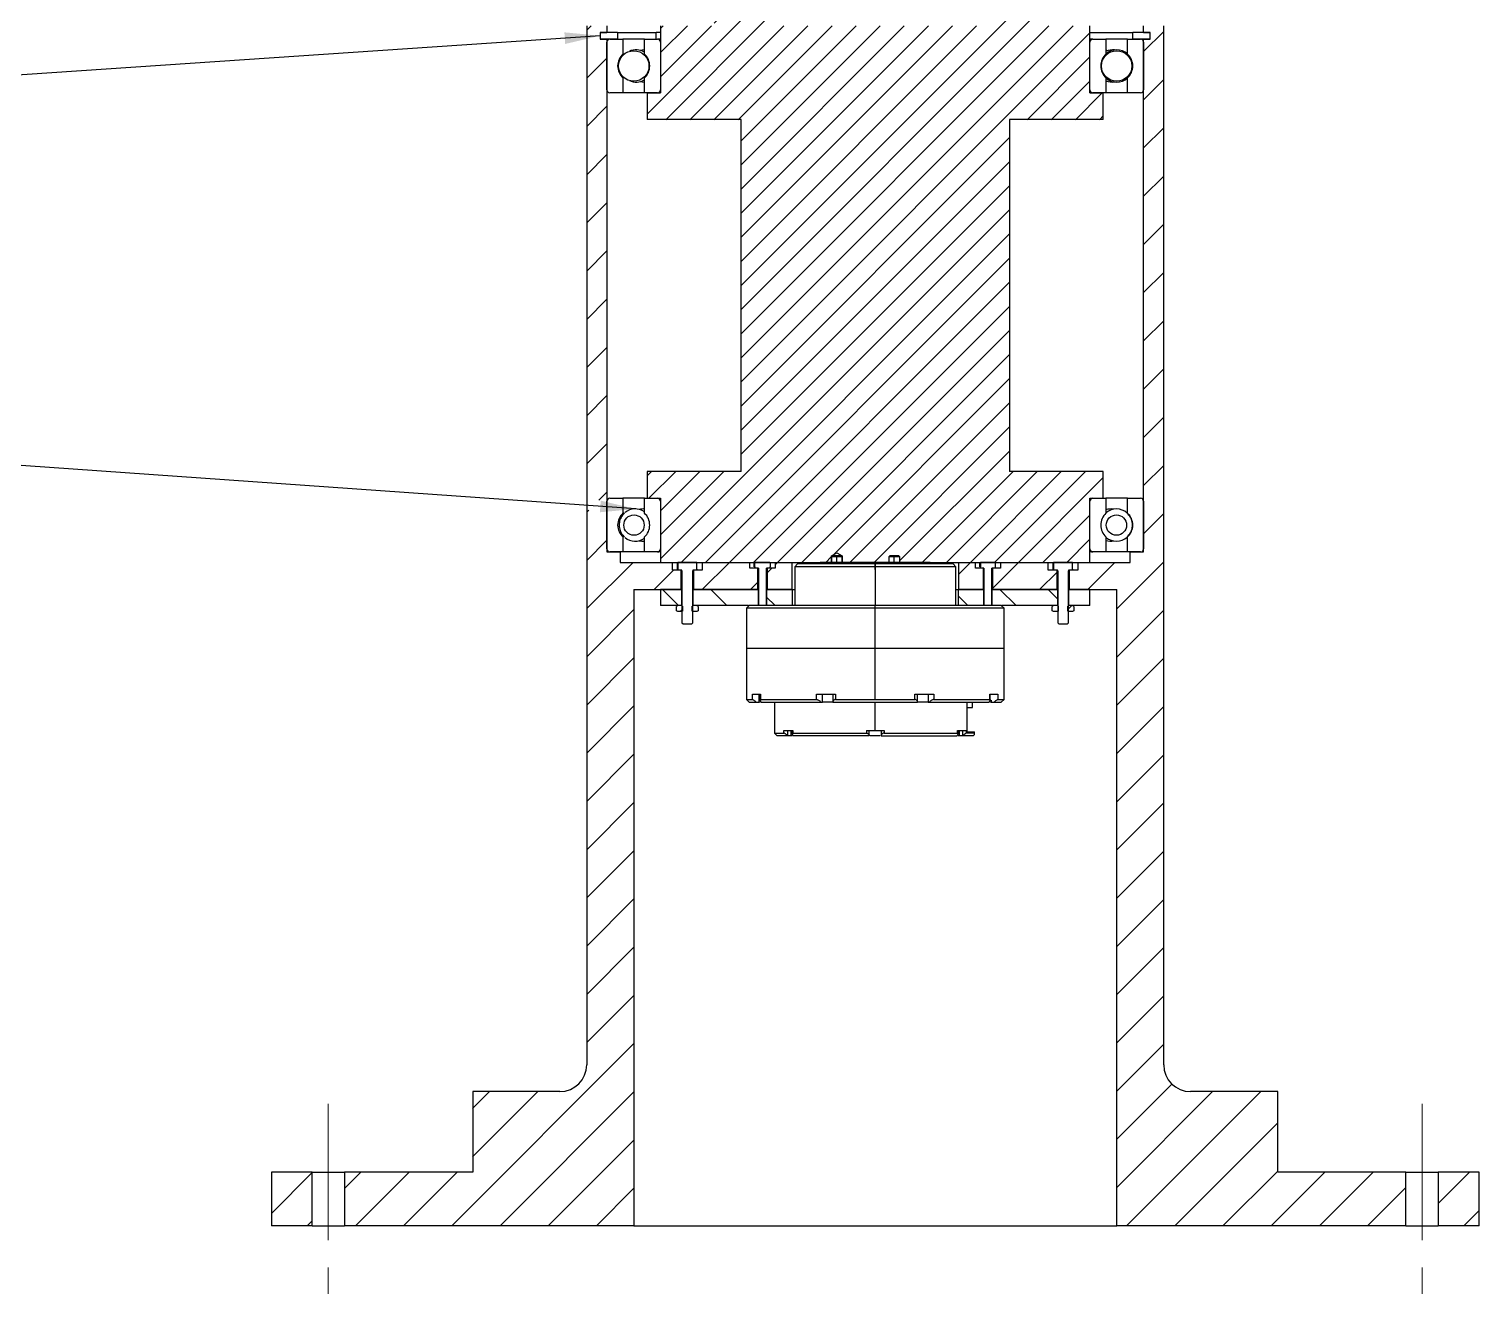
# Model space of a CAD drawing. Header units: millimetres. Extents: x 2 to 1187, y 2 to 839.
# Drawn here: x 545.1 to 680.1, y 607.8 to 725.6 of the extents above; entities that cross this region are included whole.
import ezdxf

# ---------------------------------------------------------------- set-up
doc = ezdxf.new("R2010")
doc.units = ezdxf.units.MM
doc.linetypes.add('CENTERX2', pattern=[20.32, 12.7, -2.54, 2.54, -2.54])
doc.dimstyles.new('SLDDIMSTYLE0', dxfattribs={"dimtxt": 0.18, "dimasz": 3.302, "dimexe": 0, "dimexo": 0.0625, "dimgap": 0, "dimtad": 0, "dimtih": 1, "dimtoh": 1, "dimdec": 0, "dimrnd": 1e-09, "dimzin": 0, "dimdsep": 46, "dimtxsty": 'Standard', "dimsah": 1, "dimcen": 0.09, "dimadec": 0, "dimazin": 0, "dimtfac": 3.302, "dimtdec": 0, "dimtofl": 0, "dimtmove": 0, "dimatfit": 3, "dimfxl": 1, "dimfrac": 2, "dimtolj": 1, "dimtzin": 0, "dimarcsym": 0})

# ---------------------------------------------------------------- blocks, each defined once
blk = doc.blocks.new('SW_HATCH_0')
at = {"color": 0, "linetype": 'Continuous', "lineweight": 18}
for p, q in [((-72.92, 158.12), (-72.85, 158.05)), ((-68.43, 158.12), (-68.36, 158.05)), ((-37, 158.12), (-36.93, 158.05)), ((-32.51, 158.12), (-32.44, 158.05)), ((-28.02, 158.12), (-27.95, 158.05)), ((-23.53, 158.12), (-23.46, 158.05)), ((-76.32, 157.03), (-76.25, 156.96)), ((-22.65, 157.24), (-22.57, 157.16)), ((-39.45, 156.08), (-39.37, 156)), ((-67.84, 154.42), (-68.6, 153.66)), ((-65.59, 154.42), (-67.34, 152.67)), ((-61.1, 154.42), (-63.83, 151.7)), ((-63.35, 154.42), (-63.67, 154.1)), ((-56.49, 154.55), (-56.56, 154.47)), ((-54.24, 154.55), (-54.32, 154.47)), ((-52, 154.55), (-52.07, 154.47)), ((-49.75, 154.55), (-49.83, 154.47)), ((-49.14, 154.55), (-49.07, 154.47)), ((-46.9, 154.55), (-46.82, 154.47)), ((-44.65, 154.55), (-44.58, 154.47)), ((-42.41, 154.55), (-42.33, 154.47)), ((-42.16, 154.3), (-40.79, 152.93)), ((-38.65, 154.42), (-39.45, 153.63)), ((-36.41, 154.42), (-39.45, 151.38)), ((-34.16, 154.42), (-39.45, 149.14)), ((-31.92, 154.42), (-33.67, 152.67)), ((-29.67, 154.42), (-31.42, 152.67)), ((-76.61, 152.83), (-76.38, 152.6)), ((-69.37, 152.89), (-69.45, 152.81)), ((-64.74, 153.03), (-65.1, 152.67)), ((-59.45, 153.83), (-63.43, 149.85)), ((-22.65, 152.75), (-22.57, 152.67)), ((-59.45, 151.59), (-61.19, 149.85)), ((-57.8, 151.98), (-56.31, 150.49)), ((-34.45, 151.89), (-39.45, 146.89)), ((-65.35, 150.17), (-65.6, 149.92)), ((-56.2, 150.35), (-56.75, 149.8)), ((-56, 150.18), (-55.7, 149.88)), ((-43.2, 150.85), (-42.76, 150.41)), ((-42.53, 150.55), (-42.7, 150.38)), ((-82.06, 149.3), (-81.87, 149.11)), ((-66.6, 148.92), (-66.62, 148.91)), ((-65.78, 149.75), (-66.41, 149.11)), ((-62.04, 149), (-64.45, 146.59)), ((-64.28, 149), (-64.45, 148.83)), ((-59.95, 148.84), (-64.24, 144.55)), ((-61.28, 149.75), (-61.92, 149.12)), ((-42.21, 149.86), (-40.77, 148.42)), ((-34.45, 149.65), (-39.3, 144.8)), ((-58.02, 147.7), (-55.7, 145.39)), ((-40.77, 148.42), (-40.7, 148.35)), ((-22.65, 148.26), (-22.57, 148.18)), ((-84.45, 147.2), (-84.37, 147.12)), ((-59.45, 147.1), (-61.75, 144.8)), ((-43.2, 146.36), (-40.77, 143.93)), ((-40.77, 146.18), (-40.7, 146.1)), ((-34.86, 146.99), (-37.05, 144.8)), ((-59.45, 144.85), (-59.5, 144.8)), ((-55.48, 145.17), (-52.98, 142.67)), ((-50.99, 145.17), (-49.83, 144.01)), ((-46.5, 145.17), (-44, 142.67)), ((-58.12, 143.93), (-58.2, 143.86)), ((-58.12, 143.32), (-57.47, 142.67)), ((-49.07, 143.25), (-48.49, 142.67)), ((-40.77, 143.93), (-40.7, 143.86)), ((-22.65, 143.77), (-22.57, 143.69)), ((-84.45, 142.71), (-84.37, 142.63)), ((-63.87, 142.67), (-65.12, 141.42)), ((-59.38, 142.67), (-60.63, 141.42)), ((-54.89, 142.67), (-56.14, 141.42)), ((-50.4, 142.67), (-51.65, 141.42)), ((-45.91, 142.67), (-47.16, 141.42)), ((-41.42, 142.67), (-42.67, 141.42)), ((-36.93, 142.67), (-38.18, 141.42)), ((-58.12, 141.69), (-58.2, 141.61)), ((-40.77, 141.69), (-40.7, 141.61)), ((-58.12, 139.44), (-58.2, 139.37)), ((-40.77, 139.44), (-40.7, 139.37)), ((-22.65, 139.28), (-22.57, 139.2)), ((-84.45, 138.22), (-84.37, 138.14)), ((-58.12, 137.2), (-58.2, 137.12)), ((-40.77, 137.2), (-40.7, 137.12)), ((-65.63, 136.42), (-65.7, 136.36)), ((-61.14, 136.42), (-62.39, 135.17)), ((-56.65, 136.42), (-57.9, 135.17)), ((-54.46, 135.17), (-48.21, 128.92)), ((-52.16, 136.42), (-53.41, 135.17)), ((-49.97, 135.17), (-43.72, 128.92)), ((-47.67, 136.42), (-48.92, 135.17)), ((-45.48, 135.17), (-40.77, 130.46)), ((-43.18, 136.42), (-44.43, 135.17)), ((-40.99, 135.17), (-40.77, 134.95)), ((-38.69, 136.42), (-39.94, 135.17)), ((-34.45, 136.18), (-35.45, 135.17)), ((-58.12, 134.95), (-58.2, 134.88)), ((-58.12, 134.34), (-52.7, 128.92)), ((-40.77, 134.95), (-40.7, 134.88)), ((-22.65, 134.79), (-22.57, 134.71)), ((-84.45, 133.73), (-84.37, 133.65)), ((-64.27, 133.3), (-64.45, 133.12)), ((-62.27, 133.05), (-64.45, 130.87)), ((-60.03, 133.05), (-64.23, 128.85)), ((-58.12, 132.71), (-58.2, 132.63)), ((-40.77, 132.71), (-40.7, 132.63)), ((-35.33, 133.05), (-39.45, 128.93)), ((-37.58, 133.05), (-39.45, 131.18)), ((-34.45, 131.69), (-39.45, 126.69)), ((-59.87, 130.96), (-61.98, 128.85)), ((-58.12, 130.46), (-58.2, 130.39)), ((-58.12, 129.85), (-56.26, 127.99)), ((-40.77, 130.46), (-40.7, 130.39)), ((-22.65, 130.3), (-22.57, 130.22)), ((-84.49, 129.28), (-84.37, 129.16)), ((-68.79, 128.78), (-69.44, 128.13)), ((-68.02, 129.55), (-68.64, 128.92)), ((-64.36, 128.72), (-65, 128.07)), ((-64.29, 128.78), (-64.34, 128.73)), ((-59.47, 129.11), (-60.51, 128.08)), ((-43.2, 128.4), (-42.74, 127.94)), ((-34.45, 129.44), (-39.45, 124.44)), ((-69.64, 127.92), (-69.7, 127.87)), ((-69.45, 128.12), (-69.5, 128.06)), ((-65.15, 127.92), (-65.4, 127.67)), ((-60.59, 128), (-64.45, 124.14)), ((-62.83, 128), (-64.45, 126.38)), ((-58.12, 128.22), (-58.17, 128.17)), ((-54.68, 127.17), (-57.99, 123.86)), ((-56.2, 127.9), (-56.8, 127.3)), ((-56.08, 127.81), (-55.7, 127.43)), ((-44.22, 127.17), (-40.92, 123.87)), ((-42.58, 128.05), (-42.7, 127.93)), ((-42.16, 127.36), (-40.77, 125.97)), ((-40.77, 128.22), (-40.73, 128.17)), ((-34.45, 127.2), (-39.45, 122.2)), ((-81.95, 126.74), (-81.87, 126.66)), ((-59.45, 126.89), (-64.45, 121.89)), ((-58.12, 125.97), (-58.2, 125.9)), ((-40.77, 125.97), (-40.7, 125.9)), ((-22.65, 125.81), (-22.57, 125.73)), ((-80.46, 125.25), (-80.39, 125.17)), ((-59.45, 124.65), (-64.45, 119.65)), ((-58.12, 125.36), (-56.33, 123.56)), ((-34.45, 124.95), (-39.45, 119.95)), ((-58.12, 123.73), (-58.28, 123.57)), ((-56.23, 123.37), (-56.31, 123.3)), ((-53.99, 123.37), (-54.06, 123.3)), ((-51.74, 123.37), (-51.82, 123.3)), ((-49.5, 123.37), (-49.57, 123.3)), ((-49.4, 123.37), (-49.32, 123.3)), ((-47.15, 123.37), (-47.08, 123.3)), ((-44.91, 123.37), (-44.83, 123.3)), ((-42.66, 123.37), (-42.59, 123.3)), ((-40.77, 123.73), (-40.62, 123.57)), ((-59.45, 122.4), (-64.45, 117.4)), ((-34.45, 122.71), (-39.45, 117.71)), ((-76.32, 121.11), (-76.25, 121.04)), ((-34.45, 120.46), (-39.45, 115.46)), ((-22.65, 121.32), (-22.57, 121.24)), ((-59.45, 120.16), (-64.45, 115.16)), ((-59.45, 117.91), (-64.45, 112.91)), ((-34.45, 118.22), (-39.45, 113.22)), ((-76.32, 116.62), (-76.25, 116.55)), ((-22.65, 116.83), (-22.57, 116.75)), ((-59.45, 115.67), (-64.45, 110.67)), ((-34.45, 115.97), (-39.45, 110.97)), ((-34.45, 113.73), (-39.45, 108.73)), ((-76.32, 112.13), (-76.25, 112.06)), ((-59.45, 113.42), (-64.45, 108.42)), ((-22.65, 112.34), (-22.57, 112.26)), ((-59.45, 111.18), (-70.7, 99.93)), ((-34.45, 111.48), (-61.95, 83.98)), ((-75.92, 108.17), (-76.32, 107.77)), ((-64.7, 108.17), (-69.45, 103.42)), ((-66.94, 108.17), (-69.45, 105.67)), ((-69.19, 108.17), (-69.45, 107.91)), ((-59.45, 108.93), (-68.96, 99.42)), ((-57.96, 108.17), (-66.71, 99.42)), ((-55.72, 108.17), (-64.47, 99.42)), ((-53.47, 108.17), (-62.22, 99.42)), ((-34.45, 109.24), (-61.95, 81.74)), ((-31.02, 108.17), (-61.95, 77.25)), ((-33.27, 108.17), (-61.95, 79.49)), ((-40, 108.17), (-61.95, 86.23)), ((-42.25, 108.17), (-61.95, 88.47)), ((-44.49, 108.17), (-61.95, 90.72)), ((-46.74, 108.17), (-61.95, 92.96)), ((-48.98, 108.17), (-61.95, 95.21)), ((-51.23, 108.17), (-61.95, 97.45)), ((-29.45, 107.5), (-61.95, 75)), ((-22.57, 107.64), (-24.45, 105.77)), ((-74.45, 105.16), (-76.32, 103.28)), ((-29.45, 105.26), (-35.28, 99.42)), ((-29.45, 103.01), (-33.04, 99.42)), ((-22.57, 103.15), (-24.45, 101.28)), ((-28.29, 101.92), (-30.79, 99.42)), ((-74.45, 100.67), (-76.32, 98.79)), ((-28.2, 99.77), (-28.55, 99.42)), ((-22.57, 98.66), (-24.45, 96.79)), ((-36.95, 97.76), (-61.95, 72.76)), ((-74.45, 96.18), (-76.32, 94.3)), ((-36.95, 95.51), (-61.95, 70.51)), ((-36.95, 93.27), (-61.95, 68.27)), ((-22.57, 94.17), (-24.45, 92.3)), ((-74.45, 91.69), (-76.32, 89.81)), ((-36.95, 91.02), (-69.45, 58.52)), ((-22.57, 89.68), (-24.45, 87.81)), ((-36.95, 88.78), (-67.55, 58.17)), ((-74.45, 87.2), (-76.32, 85.32)), ((-36.95, 86.53), (-65.3, 58.17)), ((-22.57, 85.19), (-24.45, 83.32)), ((-36.95, 84.29), (-63.06, 58.17)), ((-74.45, 82.71), (-76.32, 80.83)), ((-36.95, 82.04), (-60.81, 58.17)), ((-36.95, 79.8), (-58.57, 58.17)), ((-22.57, 80.7), (-24.45, 78.82)), ((-74.45, 78.22), (-76.32, 76.34)), ((-36.95, 77.55), (-56.32, 58.17)), ((-22.57, 76.21), (-24.45, 74.33)), ((-36.95, 75.31), (-53.37, 58.88)), ((-74.45, 73.73), (-76.32, 71.85)), ((-36.95, 73.06), (-51.83, 58.17)), ((-22.57, 71.72), (-24.45, 69.84)), ((-36.95, 70.82), (-49.59, 58.17)), ((-74.45, 69.24), (-76.32, 67.36)), ((-36.95, 68.57), (-47.17, 58.35)), ((-70.28, 66.67), (-70.7, 66.25)), ((-68.03, 66.67), (-70.53, 64.17)), ((-63.54, 66.67), (-69.45, 60.77)), ((-65.79, 66.67), (-69.45, 63.01)), ((-36.6, 66.67), (-45.1, 58.17)), ((-34.35, 66.67), (-42.85, 58.17)), ((-32.11, 66.67), (-40.61, 58.17)), ((-29.86, 66.67), (-38.36, 58.17)), ((-22.57, 67.23), (-24.45, 65.35)), ((-28.2, 66.09), (-36.12, 58.17)), ((-74.45, 64.75), (-75.2, 63.99)), ((-76.12, 63.07), (-76.32, 62.87)), ((-29.45, 62.6), (-33.87, 58.17)), ((-22.57, 62.74), (-24.45, 60.86)), ((-74.45, 60.26), (-76.32, 58.38)), ((-29.45, 60.35), (-31.63, 58.17)), ((-72.04, 58.17), (-76.32, 53.89)), ((-63.06, 58.17), (-65.56, 55.67)), ((-58.57, 58.17), (-58.78, 57.96)), ((-53.51, 58.74), (-54.08, 58.17)), ((-40.61, 58.17), (-41.7, 57.08)), ((-36.12, 58.17), (-38.52, 55.77)), ((-27.14, 58.17), (-29.64, 55.67)), ((-22.57, 58.25), (-26.95, 53.87)), ((-68.25, 57.47), (-70.05, 55.67)), ((-59.07, 57.67), (-59.52, 57.22)), ((-32.51, 57.29), (-34.13, 55.67)), ((-69.26, 55.67), (-67.76, 54.17)), ((-64.77, 55.67), (-63.27, 54.17)), ((-60.37, 56.37), (-61.07, 55.67)), ((-37.83, 55.67), (-36.33, 54.17)), ((-33.34, 55.67), (-32.45, 54.79)), ((-59.57, 54.97), (-58.78, 54.17)), ((-41.7, 55.06), (-40.82, 54.17)), ((-31.14, 54.17), (-31.54, 53.78)), ((-71.95, 53.78), (-76.32, 49.4)), ((-67.36, 53.87), (-67.61, 53.62)), ((-22.57, 53.76), (-26.95, 49.38)), ((-71.95, 49.29), (-76.32, 44.91)), ((-22.57, 49.27), (-26.95, 44.89)), ((-71.95, 44.8), (-76.32, 40.42)), ((-22.57, 44.78), (-26.95, 40.4)), ((-71.95, 40.31), (-76.32, 35.93)), ((-22.57, 40.29), (-26.95, 35.91)), ((-71.95, 35.82), (-76.32, 31.44)), ((-22.57, 35.8), (-26.95, 31.42)), ((-71.95, 31.32), (-76.32, 26.95)), ((-22.57, 31.31), (-26.95, 26.93)), ((-71.95, 26.83), (-76.32, 22.46)), ((-22.57, 26.82), (-26.95, 22.44)), ((-71.95, 22.34), (-76.32, 17.97)), ((-22.57, 22.33), (-26.95, 17.95)), ((-71.95, 17.85), (-76.32, 13.48)), ((-22.57, 17.84), (-26.95, 13.46)), ((-71.95, 13.36), (-88.89, -3.58)), ((-22.57, 13.35), (-26.95, 8.97)), ((-21.81, 9.62), (-26.95, 4.48)), ((-80.88, 8.92), (-86.95, 2.85)), ((-85.37, 8.92), (-86.95, 7.34)), ((-71.95, 8.87), (-84.4, -3.58)), ((-18.02, 8.92), (-26.95, -0.01)), ((-13.53, 8.92), (-26.03, -3.58)), ((-11.95, 6.01), (-21.54, -3.58)), ((-71.95, 4.38), (-79.91, -3.58)), ((-101.9, 1.38), (-105.7, -2.43)), ((-97.36, 1.42), (-98.9, -0.11)), ((-92.87, 1.42), (-97.87, -3.58)), ((-88.38, 1.42), (-93.38, -3.58)), ((-11.95, 1.52), (-17.05, -3.58)), ((-7.56, 1.42), (-12.56, -3.58)), ((-3.07, 1.42), (-8.07, -3.58)), ((5.91, 1.42), (3, -1.49)), ((0, 0), (-3.58, -3.58)), ((-71.95, -0.11), (-75.42, -3.58)), ((6.8, -2.18), (5.4, -3.58)), ((-101.9, -3.11), (-102.36, -3.58))]:
    blk.add_line(p, q, dxfattribs=at)

msp = doc.modelspace()

# ---------------------------------------------------------------- linework, layer by layer
at = {"color": 7, "linetype": 'Continuous', "lineweight": 25}
for p, q in [((597.0108, 725.8649), (597.0108, 629.1149)), ((598.8858, 725.8649), (598.8858, 725.2399)), ((603.8858, 725.8649), (603.8858, 719.6149)), ((643.8858, 719.6149), (643.8858, 725.8649)), ((648.8858, 725.2399), (648.8858, 725.8649)), ((650.7608, 629.1149), (650.7608, 725.8649)), ((598.2608, 725.2399), (598.2608, 724.6149)), ((599.8858, 725.2399), (598.2608, 725.2399)), ((598.2608, 725.2399), (598.8858, 725.2399)), ((599.8858, 724.6149), (598.2608, 724.6149)), ((598.2608, 724.6149), (598.8858, 724.6149)), ((598.8858, 724.6149), (598.8858, 676.8649)), ((598.8858, 719.8899), (598.8858, 724.3399)), ((599.1608, 724.6149), (600.3858, 724.6149)), ((599.8858, 725.2399), (599.8858, 724.6149)), ((599.8858, 725.2399), (603.4876, 725.2399)), ((600.3858, 724.6149), (600.3858, 723.2245)), ((602.3858, 724.6149), (600.3858, 724.6149)), ((602.3858, 723.2245), (602.3858, 724.6149)), ((602.3858, 724.6149), (603.6108, 724.6149)), ((603.4876, 724.6149), (603.4876, 725.2399)), ((603.8858, 725.2399), (603.4876, 725.2399)), ((603.8858, 724.6149), (603.6108, 724.6149)), ((603.8858, 724.3399), (603.8858, 719.8899)), ((643.8858, 725.2399), (647.8858, 725.2399)), ((644.1608, 724.6149), (643.8858, 724.6149)), ((643.8858, 719.8899), (643.8858, 724.3399)), ((644.1608, 724.6149), (645.3858, 724.6149)), ((647.3858, 724.6149), (645.3858, 724.6149)), ((645.3858, 724.6149), (645.3858, 723.2245)), ((647.3858, 723.2245), (647.3858, 724.6149)), ((647.3858, 724.6149), (648.6108, 724.6149)), ((647.8858, 724.6149), (647.8858, 725.2399)), ((649.5108, 725.2399), (647.8858, 725.2399)), ((649.5108, 724.6149), (647.8858, 724.6149)), ((648.8858, 725.2399), (649.5108, 725.2399)), ((648.8858, 676.8649), (648.8858, 724.6149)), ((648.8858, 724.6149), (649.5108, 724.6149)), ((648.8858, 724.3399), (648.8858, 719.8899)), ((649.5108, 724.6149), (649.5108, 725.2399)), ((600.5048, 723.2245), (600.3858, 723.2245)), ((647.3829, 723.2245), (647.3804, 723.2245)), ((647.3858, 723.2245), (647.3829, 723.2245)), ((600.3858, 721.0053), (600.3858, 719.6149)), ((600.5048, 721.0053), (600.3858, 721.0053)), ((602.3858, 719.6149), (602.3858, 721.0053)), ((645.3858, 721.0053), (645.3858, 719.6149)), ((647.3804, 721.0053), (647.3829, 721.0053)), ((647.3858, 721.0053), (647.3829, 721.0053)), ((647.3858, 719.6149), (647.3858, 721.0053)), ((600.3858, 719.6149), (599.1608, 719.6149)), ((602.3858, 719.6149), (600.3858, 719.6149)), ((603.6108, 719.6149), (602.3858, 719.6149)), ((602.6358, 719.6149), (602.6358, 717.1149)), ((602.6358, 719.6149), (603.8858, 719.6149)), ((643.8858, 719.6149), (645.1358, 719.6149)), ((645.3858, 719.6149), (644.1608, 719.6149)), ((645.1358, 717.1149), (645.1358, 719.6149)), ((647.3858, 719.6149), (645.3858, 719.6149)), ((648.6108, 719.6149), (647.3858, 719.6149)), ((611.3858, 717.1149), (602.6358, 717.1149)), ((611.3858, 684.3649), (611.3858, 717.1149)), ((645.1358, 717.1149), (636.3858, 717.1149)), ((636.3858, 717.1149), (636.3858, 684.3649)), ((602.6358, 684.3649), (602.6358, 681.8649)), ((611.3858, 684.3649), (602.6358, 684.3649)), ((645.1358, 684.3649), (636.3858, 684.3649)), ((645.1358, 681.8649), (645.1358, 684.3649)), ((598.8858, 677.1399), (598.8858, 681.5899)), ((599.1608, 681.8649), (600.3858, 681.8649)), ((600.3858, 681.8649), (600.3858, 680.4745)), ((602.3858, 681.8649), (600.3858, 681.8649)), ((602.3858, 680.4745), (602.3858, 681.8649)), ((602.3858, 681.8649), (603.6108, 681.8649)), ((602.6358, 681.8649), (603.8858, 681.8649)), ((603.8858, 681.8649), (603.8858, 675.8649)), ((603.8858, 681.5899), (603.8858, 677.1399)), ((643.8858, 681.8649), (645.1358, 681.8649)), ((643.8858, 675.8649), (643.8858, 681.8649)), ((643.8858, 677.1399), (643.8858, 681.5899)), ((644.1608, 681.8649), (645.3858, 681.8649)), ((647.3858, 681.8649), (645.3858, 681.8649)), ((645.3858, 681.8649), (645.3858, 680.4745)), ((647.3858, 680.4745), (647.3858, 681.8649)), ((647.3858, 681.8649), (648.6108, 681.8649)), ((648.8858, 681.5899), (648.8858, 677.1399)), ((600.5217, 680.4745), (600.3858, 680.4745)), ((647.3611, 680.4745), (647.3565, 680.4745)), ((647.3858, 680.4745), (647.3611, 680.4745)), ((600.3858, 678.2553), (600.3858, 676.8649)), ((600.5217, 678.2553), (600.3858, 678.2553)), ((602.3858, 676.8649), (602.3858, 678.2553)), ((645.3858, 678.2553), (645.3858, 676.8649)), ((647.3565, 678.2553), (647.3611, 678.2553)), ((647.3858, 678.2553), (647.3611, 678.2553)), ((647.3858, 676.8649), (647.3858, 678.2553)), ((598.8858, 676.8649), (600.1358, 676.8649)), ((600.3858, 676.8649), (599.1608, 676.8649)), ((600.1358, 676.8649), (600.1358, 675.8649)), ((602.3858, 676.8649), (600.3858, 676.8649)), ((603.6108, 676.8649), (602.3858, 676.8649)), ((603.8858, 676.8649), (603.6108, 676.8649)), ((619.8233, 676.4899), (620.3233, 676.7903)), ((620.3233, 676.7903), (620.8233, 676.4899)), ((644.1608, 676.8649), (643.8858, 676.8649)), ((645.3858, 676.8649), (644.1608, 676.8649)), ((647.3858, 676.8649), (645.3858, 676.8649)), ((648.6108, 676.8649), (647.3858, 676.8649)), ((647.6358, 675.8649), (647.6358, 676.8649)), ((647.6358, 676.8649), (648.8858, 676.8649)), ((600.1358, 675.8649), (604.9941, 675.8649)), ((603.8858, 675.8649), (618.717, 675.8649)), ((605.0004, 675.8587), (604.9941, 675.8649)), ((605.0004, 675.1649), (605.0004, 675.8587)), ((605.4878, 675.8587), (605.0004, 675.8587)), ((605.4565, 675.2649), (605.4565, 675.7868)), ((605.5044, 675.8612), (605.5108, 675.8649)), ((605.5044, 675.8612), (605.5044, 675.2649)), ((607.2608, 675.8649), (605.5108, 675.8649)), ((607.2608, 675.8649), (607.2671, 675.8612)), ((607.2671, 675.2649), (607.2671, 675.8612)), ((607.7711, 675.8587), (607.2671, 675.8587)), ((607.7774, 675.8649), (607.7711, 675.8587)), ((607.7711, 675.8587), (607.7711, 675.1649)), ((607.7774, 675.8649), (612.2106, 675.8649)), ((612.2169, 675.8587), (612.2106, 675.8649)), ((612.2169, 675.3649), (612.2169, 675.8587)), ((612.6874, 675.8587), (612.2169, 675.8587)), ((612.5949, 675.8035), (612.6273, 675.8239)), ((612.5949, 675.4649), (612.5949, 675.8035)), ((612.6273, 675.4649), (612.5949, 675.4649)), ((612.6273, 675.8239), (612.6983, 675.8649)), ((612.6273, 675.8239), (612.6273, 675.4649)), ((612.6983, 675.4649), (612.6273, 675.4649)), ((614.0733, 675.8649), (612.6983, 675.8649)), ((612.6983, 675.3649), (612.6983, 675.4649)), ((614.0733, 675.8649), (614.1443, 675.8239)), ((614.1443, 675.4649), (614.0733, 675.4649)), ((614.0733, 675.4649), (614.0733, 675.3649)), ((614.5546, 675.8587), (614.0841, 675.8587)), ((614.1443, 675.4649), (614.1443, 675.8239)), ((614.5609, 675.8649), (614.5546, 675.8587)), ((614.5546, 675.8587), (614.5546, 675.3649)), ((614.5609, 675.8649), (616.1358, 675.8649)), ((616.1358, 673.3649), (616.1358, 675.8649)), ((616.6358, 675.7399), (616.3858, 675.4899)), ((616.3858, 675.4899), (616.3858, 671.8649)), ((618.7608, 675.8649), (618.6358, 675.7399)), ((619.8983, 676.4899), (619.8233, 676.4149)), ((619.8233, 675.8712), (619.8233, 676.4899)), ((619.8233, 676.4899), (619.8983, 676.4899)), ((619.8233, 676.4149), (619.8233, 675.8649)), ((620.3233, 676.4149), (620.3233, 676.4899)), ((620.3233, 675.8649), (620.3233, 676.4149)), ((620.8233, 676.4149), (620.7483, 676.4899)), ((620.7483, 676.4899), (620.8233, 676.4899)), ((620.8233, 676.4899), (620.8233, 675.8712)), ((620.8233, 675.8649), (620.8233, 676.4149)), ((623.8858, 675.7399), (623.8858, 675.8649)), ((623.8858, 675.7399), (623.8858, 675.4899)), ((623.8858, 675.2399), (623.8858, 675.7399)), ((623.8858, 675.4899), (623.8858, 671.8649)), ((625.242, 676.4899), (625.167, 676.4149)), ((625.167, 676.4149), (625.167, 675.8649)), ((625.667, 676.4149), (625.667, 676.4899)), ((625.667, 675.8649), (625.667, 676.4149)), ((626.167, 676.4149), (626.092, 676.4899)), ((626.167, 675.8649), (626.167, 676.4149)), ((629.1358, 675.7399), (629.0108, 675.8649)), ((629.0545, 675.8649), (643.8858, 675.8649)), ((631.3858, 675.4899), (631.1358, 675.7399)), ((631.3858, 671.8649), (631.3858, 675.4899)), ((631.6358, 675.8649), (631.6358, 673.3649)), ((631.6358, 675.8649), (633.2106, 675.8649)), ((633.2169, 675.8587), (633.2106, 675.8649)), ((633.6874, 675.8587), (633.2169, 675.8587)), ((633.2169, 675.3649), (633.2169, 675.8587)), ((633.6285, 675.8035), (633.6815, 675.8552)), ((633.6285, 675.4649), (633.6285, 675.8035)), ((633.6815, 675.4649), (633.6285, 675.4649)), ((633.6815, 675.8552), (633.6983, 675.8649)), ((633.6815, 675.8552), (633.6815, 675.4649)), ((633.6983, 675.4649), (633.6815, 675.4649)), ((635.0733, 675.8649), (633.6983, 675.8649)), ((633.6983, 675.3649), (633.6983, 675.4649)), ((635.0733, 675.8649), (635.0901, 675.8552)), ((635.0901, 675.4649), (635.0733, 675.4649)), ((635.0733, 675.4649), (635.0733, 675.3649)), ((635.5546, 675.8587), (635.0841, 675.8587)), ((635.0901, 675.4649), (635.0901, 675.8552)), ((635.5609, 675.8649), (635.5546, 675.8587)), ((635.5546, 675.8587), (635.5546, 675.3649)), ((635.5609, 675.8649), (639.9941, 675.8649)), ((640.0004, 675.8587), (639.9941, 675.8649)), ((640.0004, 675.1649), (640.0004, 675.8587)), ((640.4878, 675.8587), (640.0004, 675.8587)), ((640.4565, 675.2649), (640.4565, 675.7868)), ((640.5044, 675.8612), (640.5108, 675.8649)), ((640.5044, 675.8612), (640.5044, 675.2649)), ((642.2608, 675.8649), (640.5108, 675.8649)), ((642.2608, 675.8649), (642.2671, 675.8612)), ((642.2671, 675.2649), (642.2671, 675.8612)), ((642.7711, 675.8587), (642.2671, 675.8587)), ((642.7774, 675.8649), (642.7711, 675.8587)), ((642.7711, 675.8587), (642.7711, 675.1649)), ((642.7774, 675.8649), (647.6358, 675.8649)), ((605.8233, 675.1649), (605.0004, 675.1649)), ((605.5044, 675.2649), (605.4565, 675.2649)), ((605.5108, 675.2649), (605.5044, 675.2649)), ((605.5108, 675.1649), (605.5108, 675.2649)), ((605.8358, 675.1649), (605.5108, 675.1649)), ((605.8233, 673.3649), (605.8233, 675.1649)), ((605.8858, 675.1149), (605.8858, 670.2624)), ((606.8858, 670.2624), (606.8858, 675.1149)), ((607.2608, 675.1649), (606.9358, 675.1649)), ((606.9483, 675.1649), (606.9483, 673.3649)), ((607.7711, 675.1649), (606.9483, 675.1649)), ((607.2671, 675.2649), (607.2608, 675.2649)), ((607.2608, 675.2649), (607.2608, 675.1649)), ((612.9608, 675.3649), (612.2169, 675.3649)), ((612.9858, 675.3649), (612.6983, 675.3649)), ((612.9608, 673.3649), (612.9608, 675.3649)), ((613.0108, 675.3399), (613.0108, 671.8649)), ((613.7608, 671.8649), (613.7608, 675.3399)), ((614.0733, 675.3649), (613.7858, 675.3649)), ((613.8108, 675.3649), (613.8108, 673.3649)), ((614.5546, 675.3649), (613.8108, 675.3649)), ((633.9608, 675.3649), (633.2169, 675.3649)), ((633.9858, 675.3649), (633.6983, 675.3649)), ((633.9608, 673.3649), (633.9608, 675.3649)), ((634.0108, 675.3399), (634.0108, 671.8649)), ((634.7608, 671.8649), (634.7608, 675.3399)), ((635.0733, 675.3649), (634.7858, 675.3649)), ((634.8108, 675.3649), (634.8108, 673.3649)), ((635.5546, 675.3649), (634.8108, 675.3649)), ((640.8233, 675.1649), (640.0004, 675.1649)), ((640.5044, 675.2649), (640.4565, 675.2649)), ((640.5108, 675.2649), (640.5044, 675.2649)), ((640.5108, 675.1649), (640.5108, 675.2649)), ((640.8358, 675.1649), (640.5108, 675.1649)), ((640.8233, 673.3649), (640.8233, 675.1649)), ((640.8858, 675.1149), (640.8858, 670.2624)), ((641.8858, 670.2624), (641.8858, 675.1149)), ((642.2608, 675.1649), (641.9358, 675.1649)), ((641.9483, 675.1649), (641.9483, 673.3649)), ((642.7711, 675.1649), (641.9483, 675.1649)), ((642.2671, 675.2649), (642.2608, 675.2649)), ((642.2608, 675.2649), (642.2608, 675.1649)), ((601.3858, 673.3649), (601.3858, 614.1149)), ((601.3858, 673.3649), (605.8233, 673.3649)), ((603.8858, 673.3649), (603.8858, 671.8649)), ((605.8858, 673.3649), (603.8858, 673.3649)), ((605.8858, 671.8712), (605.8858, 673.3649)), ((606.8858, 673.3649), (606.8858, 671.8712)), ((613.0045, 673.3649), (606.8858, 673.3649)), ((606.9483, 673.3649), (612.9608, 673.3649)), ((613.0108, 673.3587), (613.0045, 673.3649)), ((613.0108, 673.3649), (613.0045, 673.3649)), ((613.0108, 671.8649), (613.0108, 673.3587)), ((613.767, 673.3649), (613.7608, 673.3587)), ((613.767, 673.3649), (613.7608, 673.3649)), ((613.7608, 673.3587), (613.7608, 671.8649)), ((616.1358, 673.3649), (613.767, 673.3649)), ((613.8108, 673.3649), (616.1358, 673.3649)), ((616.1358, 673.3649), (616.1358, 671.8649)), ((616.1358, 673.3649), (616.3858, 673.3649)), ((631.3858, 673.3649), (631.6358, 673.3649)), ((631.6358, 671.8649), (631.6358, 673.3649)), ((634.0045, 673.3649), (631.6358, 673.3649)), ((631.6358, 673.3649), (633.9608, 673.3649)), ((634.0108, 673.3587), (634.0045, 673.3649)), ((634.0108, 673.3649), (634.0045, 673.3649)), ((634.0108, 671.8649), (634.0108, 673.3587)), ((634.767, 673.3649), (634.7608, 673.3587)), ((634.767, 673.3649), (634.7608, 673.3649)), ((634.7608, 673.3587), (634.7608, 671.8649)), ((640.8858, 673.3649), (634.767, 673.3649)), ((634.8108, 673.3649), (640.8233, 673.3649)), ((640.8858, 671.8712), (640.8858, 673.3649)), ((641.8858, 673.3649), (641.8858, 671.8712)), ((643.8858, 673.3649), (641.8858, 673.3649)), ((641.9483, 673.3649), (646.3858, 673.3649)), ((643.8858, 671.8649), (643.8858, 673.3649)), ((646.3858, 614.1149), (646.3858, 673.3649)), ((605.8795, 671.8649), (603.8858, 671.8649)), ((605.5108, 671.8649), (605.3754, 671.7868)), ((605.3754, 671.3931), (605.3754, 671.7868)), ((605.5108, 671.3149), (605.3754, 671.3931)), ((605.8858, 671.8649), (605.5108, 671.8649)), ((605.8795, 671.8649), (605.8858, 671.8712)), ((605.8858, 671.8649), (605.8858, 671.8586)), ((605.8858, 671.8586), (605.9733, 671.7973)), ((605.9733, 671.3762), (605.8858, 671.3149)), ((605.9733, 671.3762), (605.9733, 671.7973)), ((606.7983, 671.7973), (606.8858, 671.8586)), ((606.7983, 671.7973), (606.7983, 671.3762)), ((606.8858, 671.3149), (606.7983, 671.3762)), ((606.8858, 671.8712), (606.892, 671.8649)), ((606.8858, 671.8586), (606.8858, 671.8649)), ((607.2608, 671.8649), (606.8858, 671.8649)), ((612.092, 671.8649), (606.892, 671.8649)), ((607.3961, 671.7868), (607.2608, 671.8649)), ((607.3961, 671.3931), (607.2608, 671.3149)), ((607.3961, 671.7868), (607.3961, 671.3931)), ((612.1358, 671.8649), (611.8858, 671.6149)), ((611.8858, 671.6149), (611.8858, 667.8649)), ((623.8858, 671.6149), (623.8858, 671.8649)), ((623.8858, 667.8649), (623.8858, 671.6149)), ((635.8858, 671.6149), (635.6358, 671.8649)), ((640.8795, 671.8649), (635.6795, 671.8649)), ((635.8858, 667.8649), (635.8858, 671.6149)), ((640.5108, 671.8649), (640.3754, 671.7868)), ((640.3754, 671.3931), (640.3754, 671.7868)), ((640.5108, 671.3149), (640.3754, 671.3931)), ((640.8858, 671.8649), (640.5108, 671.8649)), ((640.8795, 671.8649), (640.8858, 671.8712)), ((640.8858, 671.8649), (640.8858, 671.8586)), ((640.8858, 671.8586), (640.9733, 671.7973)), ((640.9733, 671.3762), (640.8858, 671.3149)), ((640.9733, 671.3762), (640.9733, 671.7973)), ((641.7983, 671.7973), (641.8858, 671.8586)), ((641.7983, 671.7973), (641.7983, 671.3762)), ((641.8858, 671.3149), (641.7983, 671.3762)), ((641.8858, 671.8712), (641.892, 671.8649)), ((641.8858, 671.8586), (641.8858, 671.8649)), ((642.2608, 671.8649), (641.8858, 671.8649)), ((643.8858, 671.8649), (641.892, 671.8649)), ((642.3961, 671.7868), (642.2608, 671.8649)), ((642.3961, 671.3931), (642.2608, 671.3149)), ((642.3961, 671.7868), (642.3961, 671.3931)), ((605.8858, 671.3149), (605.5108, 671.3149)), ((605.8858, 670.2624), (605.9833, 670.1649)), ((605.9833, 670.1649), (606.7883, 670.1649)), ((606.7883, 670.1649), (606.8858, 670.2624)), ((607.2608, 671.3149), (606.8858, 671.3149)), ((640.8858, 671.3149), (640.5108, 671.3149)), ((640.8858, 670.2624), (640.9833, 670.1649)), ((640.9833, 670.1649), (641.7883, 670.1649)), ((641.7883, 670.1649), (641.8858, 670.2624)), ((642.2608, 671.3149), (641.8858, 671.3149)), ((611.8858, 667.8649), (611.8858, 663.1149)), ((623.8858, 663.1149), (623.8858, 667.8649)), ((635.8858, 663.1149), (635.8858, 667.8649)), ((612.4658, 663.6149), (613.2044, 663.6149)), ((612.4658, 663.1149), (612.4658, 663.6149)), ((613.0777, 662.8649), (613.0777, 663.6149)), ((613.1641, 663.6149), (613.1641, 663.0709)), ((613.2044, 663.6149), (613.2044, 663.1149)), ((618.4169, 663.6149), (620.2, 663.6149)), ((618.4169, 663.1149), (618.4169, 663.6149)), ((618.9607, 662.8649), (618.9607, 663.6149)), ((619.9421, 663.6149), (619.9421, 662.8649)), ((620.2, 663.6149), (620.2, 663.1149)), ((627.5715, 663.6149), (629.3546, 663.6149)), ((627.5715, 663.1149), (627.5715, 663.6149)), ((627.8294, 662.8649), (627.8294, 663.6149)), ((628.8108, 663.6149), (628.8108, 662.8649)), ((629.3546, 663.6149), (629.3546, 663.1149)), ((634.5671, 663.6149), (635.3057, 663.6149)), ((634.5671, 663.1149), (634.5671, 663.6149)), ((634.6074, 663.0748), (634.6074, 663.6149)), ((635.3057, 663.6149), (635.3057, 663.1149)), ((611.8858, 663.1149), (612.1358, 662.8649)), ((613.1831, 662.8649), (613.0777, 662.8649)), ((614.5108, 662.8649), (614.5108, 659.9899)), ((623.8858, 660.2399), (623.8858, 662.8649)), ((627.8294, 662.8649), (627.8294, 662.8649)), ((632.4505, 660.1149), (632.4505, 662.8649)), ((632.9608, 662.3649), (632.9608, 662.8649)), ((634.6939, 662.8649), (634.5884, 662.8649)), ((634.6939, 663.0613), (634.6939, 662.8649)), ((635.6358, 662.8649), (635.8858, 663.1149)), ((614.5108, 659.9899), (614.7608, 659.7399)), ((615.3871, 660.2399), (616.209, 660.2399)), ((615.3871, 659.9899), (615.3871, 660.2399)), ((615.7387, 659.7399), (615.7223, 659.7399)), ((615.7387, 659.7399), (615.7387, 660.2399)), ((616.033, 659.7399), (615.7387, 659.7399)), ((616.033, 660.2399), (616.033, 659.7399)), ((616.1637, 660.2399), (616.1637, 659.9449)), ((616.209, 660.2399), (616.209, 659.9899)), ((623.0638, 660.2399), (623.0638, 659.9899)), ((623.0638, 660.2399), (623.8858, 660.2399)), ((623.3358, 659.7399), (623.3351, 659.7399)), ((623.3358, 659.7399), (623.3358, 660.2399)), ((623.8858, 660.2399), (624.7077, 660.2399)), ((624.4358, 660.2399), (624.4358, 659.7399)), ((624.4358, 659.7399), (624.4364, 659.7399)), ((624.7077, 660.2399), (624.7077, 659.9899)), ((631.5625, 660.2399), (632.3844, 660.2399)), ((631.5625, 659.9899), (631.5625, 660.2399)), ((631.7385, 659.7399), (631.586, 659.7399)), ((631.6078, 659.9449), (631.6078, 660.2399)), ((631.7385, 659.7399), (631.7385, 660.2399)), ((632.0328, 659.7399), (631.7385, 659.7399)), ((632.0328, 660.2399), (632.0328, 659.7399)), ((632.0492, 659.7399), (632.0328, 659.7399)), ((632.3844, 659.9899), (632.3844, 660.2399)), ((633.0108, 659.7399), (633.1358, 659.8649)), ((633.1358, 659.9899), (633.1358, 660.1149)), ((633.1358, 659.8649), (633.1358, 659.9899)), ((586.3858, 626.6149), (586.3858, 619.1149)), ((594.5108, 626.6149), (586.3858, 626.6149)), ((661.3858, 626.6149), (653.2608, 626.6149)), ((661.3858, 619.1149), (661.3858, 626.6149)), ((567.6358, 619.1149), (567.6358, 614.1149)), ((571.4377, 619.1149), (567.6358, 619.1149)), ((571.4377, 614.1149), (571.4377, 619.1149)), ((571.4377, 619.1149), (574.4377, 619.1149)), ((574.4377, 619.1149), (574.4377, 614.1149)), ((586.3858, 619.1149), (574.4377, 619.1149)), ((673.3338, 619.1149), (661.3858, 619.1149)), ((673.3338, 614.1149), (673.3338, 619.1149)), ((673.3338, 619.1149), (676.3338, 619.1149)), ((676.3338, 619.1149), (676.3338, 614.1149)), ((680.1358, 619.1149), (676.3338, 619.1149)), ((680.1358, 614.1149), (680.1358, 619.1149)), ((571.4377, 614.1149), (567.6358, 614.1149)), ((571.4377, 614.1149), (574.4377, 614.1149)), ((601.3858, 614.1149), (574.4377, 614.1149)), ((601.3858, 614.1149), (646.3858, 614.1149)), ((673.3338, 614.1149), (646.3858, 614.1149)), ((673.3338, 614.1149), (676.3338, 614.1149)), ((680.1358, 614.1149), (676.3338, 614.1149))]:
    msp.add_line(p, q, dxfattribs=at)
at = {"color": 7, "linetype": 'CENTERX2', "lineweight": 18}
for p, q in [((572.9377, 625.4649), (572.9377, 607.7649)), ((674.8338, 625.4649), (674.8338, 607.7649))]:
    msp.add_line(p, q, dxfattribs=at)
at = {"color": 7, "linetype": 'Continuous', "lineweight": 25, "flags": 128}
for points in [[(602.3858, 723.6134), (602.1718, 723.5883), (602.0356, 723.5557)], [(645.4996, 723.531), (645.4684, 723.5415), (645.3858, 723.5657)], [(602.0356, 720.6741), (602.1718, 720.6415), (602.3858, 720.6164)], [(645.3858, 720.6641), (645.4684, 720.6883), (645.4996, 720.6988)]]:
    msp.add_lwpolyline(points, dxfattribs=at)
at = {"color": 7, "linetype": 'Continuous', "lineweight": 25}
for centre, radius in [((601.3909, 722.1149), 1.4201), ((646.3806, 722.1149), 1.4201), ((601.4159, 679.3649), 0.9458), ((646.3556, 679.3649), 0.9458)]:
    msp.add_circle(centre, radius, dxfattribs=at)
for centre, radius, start, end in [((599.1608, 724.3399), 0.275, 90, 180), ((603.6108, 724.3399), 0.275, 0, 90), ((644.1608, 724.3399), 0.275, 90, 180), ((648.6108, 724.3399), 0.275, 0, 90), ((601.3858, 722.1149), 1.4937, 132.025098, 227.974902), ((601.6182, 722.1149), 1.5, 59.223447, 114.716893), ((601.3858, 722.1149), 1.4937, 312.025098, 47.974902), ((646.3858, 722.1149), 1.4937, 132.025098, 227.974902), ((646.3806, 722.1149), 1.5, 47.999591, 132.049822), ((645.9942, 722.1149), 1.5, 82.601191, 113.932362), ((646.3858, 722.1149), 1.4937, 312.025098, 47.974902), ((601.6182, 722.1149), 1.5, 245.283107, 300.776553), ((646.3806, 722.1149), 1.5, 227.935445, 312.024287), ((645.9942, 722.1149), 1.5, 246.067638, 277.398809), ((599.1608, 719.8899), 0.275, 180, 270), ((603.6108, 719.8899), 0.275, 270, 0), ((644.1608, 719.8899), 0.275, 180, 270), ((648.6108, 719.8899), 0.275, 270, 0), ((599.1608, 681.5899), 0.275, 90, 180), ((601.5307, 679.3649), 1.5, 55.248593, 129.056079), ((602.2554, 679.3649), 1.5, 85.012605, 103.977461), ((603.6108, 681.5899), 0.275, 0, 90), ((644.1608, 681.5899), 0.275, 90, 180), ((646.3556, 679.3649), 1.5, 47.963791, 130.283698), ((645.8575, 679.3649), 1.5, 80.443014, 108.331585), ((648.6108, 681.5899), 0.275, 0, 90), ((601.3858, 679.3649), 1.4937, 132.025098, 227.974902), ((601.3858, 679.3649), 1.4937, 312.025098, 47.974902), ((646.3858, 679.3649), 1.4937, 132.025098, 227.974902), ((646.3858, 679.3649), 1.4937, 312.025098, 47.974902), ((601.5307, 679.3649), 1.5, 230.735624, 304.751407), ((646.3556, 679.3649), 1.5, 229.716302, 312.056048), ((599.1608, 677.1399), 0.275, 180, 270), ((602.2554, 679.3649), 1.5, 256.022539, 274.987395), ((603.6108, 677.1399), 0.275, 270, 0), ((644.1608, 677.1399), 0.275, 180, 270), ((645.8575, 679.3649), 1.5, 251.668415, 279.556986), ((648.6108, 677.1399), 0.275, 270, 0), ((605.8358, 675.1149), 0.05, 0, 90), ((606.9358, 675.1149), 0.05, 90, 180), ((612.9858, 675.3399), 0.025, 0, 90), ((613.7858, 675.3399), 0.025, 90, 180), ((633.9858, 675.3399), 0.025, 0, 90), ((634.7858, 675.3399), 0.025, 90, 180), ((640.8358, 675.1149), 0.05, 0, 90), ((641.9358, 675.1149), 0.05, 90, 180), ((594.5108, 629.1149), 2.5, 270, 0), ((653.2608, 629.1149), 2.5, 180, 270)]:
    msp.add_arc(centre, radius, start, end, dxfattribs=at)
for points, knots in [([(647.3829, 721.0053), (647.4966, 721.1299), (647.7239, 721.3793), (647.8841, 721.8703), (647.881, 722.3777), (647.7168, 722.8608), (647.4929, 723.1048), (647.3829, 723.2245)], [0, 0, 0, 0, 0.20141461, 0.40285881, 0.6043025, 0.80574591, 1, 1, 1, 1]), ([(600.5217, 680.4745), (600.4088, 680.3499), (600.1828, 680.1005), (600.0236, 679.6095), (600.0266, 679.1022), (600.1898, 678.619), (600.4125, 678.375), (600.5217, 678.2553)], [0, 0, 0, 0, 0.20141461, 0.40285881, 0.6043025, 0.80574591, 1, 1, 1, 1]), ([(647.3611, 678.2553), (647.4746, 678.3799), (647.7017, 678.6293), (647.8618, 679.1203), (647.8587, 679.6277), (647.6946, 680.1108), (647.4709, 680.3548), (647.3611, 680.4745)], [0, 0, 0, 0, 0.20141461, 0.40285881, 0.6043025, 0.80574591, 1, 1, 1, 1]), ([(605.4565, 675.7868), (605.4604, 675.7959), (605.4761, 675.8325), (605.4922, 675.8489), (605.5044, 675.8612)], [0, 0, 0, 0, 0.24956534, 1, 1, 1, 1]), ([(640.4565, 675.7868), (640.4604, 675.7959), (640.4761, 675.8325), (640.4922, 675.8489), (640.5044, 675.8612)], [0, 0, 0, 0, 0.2495652, 1, 1, 1, 1]), ([(612.4658, 663.1149), (612.4732, 663.1138), (612.4883, 663.1115), (612.5359, 663.0892), (612.6108, 663.0406), (612.7131, 662.9594), (612.7803, 662.8984), (612.8173, 662.8649)], [0, 0, 0, 0, 0.11427172, 0.23366649, 0.49628185, 0.7227324, 1, 1, 1, 1]), ([(613.2044, 663.1149), (613.1956, 663.1137), (613.1776, 663.1113), (613.1608, 663.088), (613.1667, 663.0376), (613.2056, 662.9571), (613.2486, 662.8961), (613.2706, 662.8649)], [0, 0, 0, 0, 0.12097559, 0.24548264, 0.49642843, 0.74297747, 1, 1, 1, 1]), ([(618.4169, 663.1149), (618.4357, 663.1138), (618.4741, 663.1115), (618.5596, 663.0892), (618.6603, 663.0406), (618.7671, 662.9594), (618.8191, 662.8984), (618.8478, 662.8649)], [0, 0, 0, 0, 0.11427173, 0.2336665, 0.49628185, 0.72273242, 1, 1, 1, 1]), ([(619.9421, 662.8649), (619.9067, 662.8649), (619.8072, 662.8649), (619.5952, 662.8649), (619.3534, 662.8649), (619.1454, 662.8649), (618.9969, 662.8649), (618.9728, 662.8649), (618.9607, 662.8649)], [0, 0, 0, 0, 0.099460726, 0.27956858, 0.459676435, 0.63978429, 0.819892145, 1, 1, 1, 1]), ([(620.2, 663.1149), (620.1796, 663.1137), (620.1384, 663.1113), (620.0658, 663.088), (619.9978, 663.0376), (619.9512, 662.9571), (619.9452, 662.8961), (619.9421, 662.8649)], [0, 0, 0, 0, 0.12097559, 0.24548264, 0.49642843, 0.74297747, 1, 1, 1, 1]), ([(627.8294, 662.8649), (627.8259, 662.8985), (627.8195, 662.9596), (627.7709, 663.0405), (627.7034, 663.0893), (627.6302, 663.1116), (627.5909, 663.1138), (627.5715, 663.1149)], [0, 0, 0, 0, 0.27720614, 0.50370635, 0.76629571, 0.88490417, 1, 1, 1, 1]), ([(628.8108, 662.8649), (628.8055, 662.8649), (628.7949, 662.8649), (628.7342, 662.8649), (628.6444, 662.8649), (628.5274, 662.8649), (628.3909, 662.8649), (628.2424, 662.8649), (628.0911, 662.8649), (627.9485, 662.8649), (627.8677, 662.8649), (627.8294, 662.8649)], [0, 0, 0, 0, 0.11238465, 0.22476931, 0.33715396, 0.44953861, 0.56192327, 0.67430792, 0.78669257, 0.89907723, 1, 1, 1, 1]), ([(629.3546, 663.1149), (629.3347, 663.1137), (629.2942, 663.1113), (629.2086, 663.088), (629.1064, 663.0376), (629.0017, 662.9571), (628.9501, 662.8961), (628.9237, 662.8649)], [0, 0, 0, 0, 0.12097559, 0.24548264, 0.49642843, 0.74297747, 1, 1, 1, 1]), ([(632.4505, 662.3649), (632.5212, 662.3649), (632.7261, 662.3649), (632.9117, 662.3649), (632.9444, 662.3649), (632.9608, 662.3649)], [0, 0, 0, 0, 0.20846985, 0.60423493, 1, 1, 1, 1]), ([(634.5009, 662.8649), (634.5299, 662.9069), (634.5727, 662.9687), (634.6029, 663.0373), (634.6059, 663.0626), (634.6074, 663.0748)], [0, 0, 0, 0, 0.52190092, 0.76946564, 1, 1, 1, 1]), ([(634.5671, 663.1149), (634.5786, 663.1129), (634.6026, 663.1089), (634.6058, 663.0864), (634.6074, 663.0748)], [0, 0, 0, 0, 0.48129496, 1, 1, 1, 1]), ([(635.3057, 663.1149), (635.2978, 663.1137), (635.2819, 663.1113), (635.2333, 663.088), (635.1568, 663.0376), (635.0553, 662.9571), (634.9884, 662.8961), (634.9542, 662.8649)], [0, 0, 0, 0, 0.12097559, 0.24548264, 0.49642843, 0.74297747, 1, 1, 1, 1]), ([(615.7223, 659.7399), (615.6958, 659.768), (615.6426, 659.8244), (615.5652, 659.8911), (615.5032, 659.937), (615.458, 659.9653), (615.4165, 659.9856), (615.3969, 659.9885), (615.3871, 659.9899)], [0, 0, 0, 0, 0.24870802, 0.49825422, 0.6279756, 0.74897971, 0.87463571, 1, 1, 1, 1]), ([(616.1855, 659.7399), (616.1789, 659.7399), (616.1246, 659.7399), (616.0758, 659.7399), (616.033, 659.7399)], [0, 0, 0, 0, 0.12229797, 1, 1, 1, 1]), ([(616.273, 659.7399), (616.2512, 659.7682), (616.2075, 659.8246), (616.1737, 659.8918), (616.1624, 659.9374), (616.1646, 659.9659), (616.1782, 659.9859), (616.1989, 659.9886), (616.209, 659.9899)], [0, 0, 0, 0, 0.24991179, 0.49900235, 0.63185983, 0.74967691, 0.87879175, 1, 1, 1, 1]), ([(623.0638, 659.9899), (623.0834, 659.9886), (623.1237, 659.9858), (623.1783, 659.9658), (623.226, 659.9372), (623.2768, 659.8915), (623.3207, 659.8244), (623.3303, 659.768), (623.3351, 659.7399)], [0, 0, 0, 0, 0.121534446, 0.251061739, 0.368856473, 0.501751684, 0.751294924, 1, 1, 1, 1]), ([(624.3483, 659.7399), (624.3259, 659.7399), (624.2673, 659.7399), (624.1, 659.7399), (623.8858, 659.7399), (623.6716, 659.7399), (623.5042, 659.7399), (623.4456, 659.7399), (623.4233, 659.7399)], [0, 0, 0, 0, 0.11791559, 0.3089568, 0.499998, 0.69103921, 0.88208041, 1, 1, 1, 1]), ([(624.7077, 659.9899), (624.688, 659.9886), (624.6478, 659.986), (624.5929, 659.9656), (624.5453, 659.9372), (624.4948, 659.8914), (624.4509, 659.8246), (624.4413, 659.7682), (624.4364, 659.7399)], [0, 0, 0, 0, 0.12223773, 0.25038011, 0.37133231, 0.50105745, 0.75011816, 1, 1, 1, 1]), ([(631.5625, 659.9899), (631.5726, 659.9886), (631.5934, 659.9858), (631.6069, 659.9658), (631.6091, 659.9372), (631.5977, 659.8915), (631.5639, 659.8244), (631.5203, 659.768), (631.4985, 659.7399)], [0, 0, 0, 0, 0.12153445, 0.25106174, 0.36885647, 0.50175168, 0.75129492, 1, 1, 1, 1]), ([(632.3844, 659.9899), (632.375, 659.9886), (632.3555, 659.986), (632.3141, 659.9656), (632.2686, 659.9372), (632.2067, 659.8914), (632.1291, 659.8246), (632.0759, 659.7682), (632.0492, 659.7399)], [0, 0, 0, 0, 0.12223773, 0.25038011, 0.37133231, 0.50105745, 0.75011816, 1, 1, 1, 1])]:
    msp.add_open_spline(points, degree=3, knots=knots, dxfattribs=at)
for points in [[(623.8858, 675.4899), (623.3949, 675.4899), (622.4131, 675.4899), (620.9971, 675.4899), (619.6921, 675.4899), (618.5485, 675.4899), (617.6086, 675.4899), (616.9155, 675.4899), (616.4695, 675.4899), (616.4137, 675.4899), (616.3858, 675.4899)], [(623.8858, 675.7399), (623.4113, 675.7399), (622.4622, 675.7399), (621.0934, 675.7399), (619.8318, 675.7399), (618.7264, 675.7399), (617.8178, 675.7399), (617.1478, 675.7399), (616.7167, 675.7399), (616.6627, 675.7399), (616.6358, 675.7399)], [(623.8858, 675.8649), (623.5503, 675.8649), (622.8795, 675.8649), (621.9119, 675.8649), (621.0201, 675.8649), (620.2386, 675.8649), (619.5964, 675.8649), (619.1227, 675.8649), (618.818, 675.8649), (618.7798, 675.8649), (618.7608, 675.8649)], [(620.3233, 676.4149), (620.2577, 676.4149), (620.1267, 676.4149), (619.9614, 676.4149), (619.8458, 676.4149), (619.8308, 676.4149), (619.8233, 676.4149)], [(620.3233, 676.4899), (620.2676, 676.4899), (620.1562, 676.4899), (620.0157, 676.4899), (619.9174, 676.4899), (619.9046, 676.4899), (619.8983, 676.4899)], [(620.7483, 676.4899), (620.7419, 676.4899), (620.7291, 676.4899), (620.6308, 676.4899), (620.4903, 676.4899), (620.3789, 676.4899), (620.3233, 676.4899)], [(620.8233, 676.4149), (620.8157, 676.4149), (620.8007, 676.4149), (620.6851, 676.4149), (620.5198, 676.4149), (620.3888, 676.4149), (620.3233, 676.4149)], [(629.0108, 675.8649), (628.9917, 675.8649), (628.9535, 675.8649), (628.6488, 675.8649), (628.1751, 675.8649), (627.5329, 675.8649), (626.7515, 675.8649), (625.8596, 675.8649), (624.892, 675.8649), (624.2212, 675.8649), (623.8858, 675.8649)], [(631.1358, 675.7399), (631.1088, 675.7399), (631.0548, 675.7399), (630.6237, 675.7399), (629.9537, 675.7399), (629.0451, 675.7399), (627.9397, 675.7399), (626.6781, 675.7399), (625.3093, 675.7399), (624.3603, 675.7399), (623.8858, 675.7399)], [(631.3858, 675.4899), (631.3578, 675.4899), (631.302, 675.4899), (630.8561, 675.4899), (630.1629, 675.4899), (629.223, 675.4899), (628.0795, 675.4899), (626.7744, 675.4899), (625.3584, 675.4899), (624.3766, 675.4899), (623.8858, 675.4899)], [(625.667, 676.4149), (625.6015, 676.4149), (625.4705, 676.4149), (625.3052, 676.4149), (625.1896, 676.4149), (625.1745, 676.4149), (625.167, 676.4149)], [(625.667, 676.4899), (625.6113, 676.4899), (625.4999, 676.4899), (625.3595, 676.4899), (625.2612, 676.4899), (625.2484, 676.4899), (625.242, 676.4899)], [(626.092, 676.4899), (626.0856, 676.4899), (626.0728, 676.4899), (625.9746, 676.4899), (625.8341, 676.4899), (625.7227, 676.4899), (625.667, 676.4899)], [(626.167, 676.4149), (626.1595, 676.4149), (626.1445, 676.4149), (626.0288, 676.4149), (625.8636, 676.4149), (625.7325, 676.4149), (625.667, 676.4149)], [(623.8858, 671.6149), (623.3622, 671.6149), (622.315, 671.6149), (620.771, 671.6149), (619.2804, 671.6149), (617.8686, 671.6149), (616.5597, 671.6149), (615.3762, 671.6149), (614.3382, 671.6149), (613.4639, 671.6149), (612.7668, 671.6149), (612.264, 671.6149), (611.9452, 671.6149), (611.9056, 671.6149), (611.8858, 671.6149)], [(623.8858, 671.8649), (623.3731, 671.8649), (622.3477, 671.8649), (620.8359, 671.8649), (619.3764, 671.8649), (617.994, 671.8649), (616.7124, 671.8649), (615.5535, 671.8649), (614.5372, 671.8649), (613.681, 671.8649), (612.9985, 671.8649), (612.5061, 671.8649), (612.194, 671.8649), (612.1552, 671.8649), (612.1358, 671.8649)], [(635.6358, 671.8649), (635.6164, 671.8649), (635.5776, 671.8649), (635.2654, 671.8649), (634.773, 671.8649), (634.0905, 671.8649), (633.2344, 671.8649), (632.218, 671.8649), (631.0592, 671.8649), (629.7776, 671.8649), (628.3951, 671.8649), (626.9356, 671.8649), (625.4238, 671.8649), (624.3984, 671.8649), (623.8858, 671.8649)], [(635.8858, 671.6149), (635.8659, 671.6149), (635.8263, 671.6149), (635.5076, 671.6149), (635.0047, 671.6149), (634.3076, 671.6149), (633.4333, 671.6149), (632.3953, 671.6149), (631.2118, 671.6149), (629.9029, 671.6149), (628.4911, 671.6149), (627.0005, 671.6149), (625.4566, 671.6149), (624.4094, 671.6149), (623.8858, 671.6149)], [(623.8858, 667.8649), (623.3622, 667.8649), (622.315, 667.8649), (620.771, 667.8649), (619.2804, 667.8649), (617.8686, 667.8649), (616.5597, 667.8649), (615.3762, 667.8649), (614.3382, 667.8649), (613.4639, 667.8649), (612.7668, 667.8649), (612.264, 667.8649), (611.9452, 667.8649), (611.9056, 667.8649), (611.8858, 667.8649)], [(635.8858, 667.8649), (635.8659, 667.8649), (635.8263, 667.8649), (635.5075, 667.8649), (635.0047, 667.8649), (634.3076, 667.8649), (633.4333, 667.8649), (632.3953, 667.8649), (631.2118, 667.8649), (629.9029, 667.8649), (628.4911, 667.8649), (627.0005, 667.8649), (625.4566, 667.8649), (624.4094, 667.8649), (623.8858, 667.8649)], [(611.8858, 663.1149), (611.9104, 663.1149), (611.9596, 663.1149), (612.2971, 663.1149), (612.4658, 663.1149)], [(612.1358, 662.8649), (612.1648, 662.8649), (612.2228, 662.8649), (612.6192, 662.8649), (612.8173, 662.8649)], [(612.8173, 662.8649), (612.8412, 662.8649), (612.8889, 662.8649), (612.9579, 662.8649), (613.0227, 662.8649), (613.0593, 662.8649), (613.0777, 662.8649)], [(613.2044, 663.1149), (613.5139, 663.1149), (614.133, 663.1149), (615.3706, 663.1149), (616.7873, 663.1149), (617.8737, 663.1149), (618.4169, 663.1149)], [(613.2706, 662.8649), (613.5879, 662.8649), (614.2223, 662.8649), (615.5421, 662.8649), (617.0729, 662.8649), (618.2562, 662.8649), (618.8478, 662.8649)], [(618.8478, 662.8649), (618.8639, 662.8649), (618.8962, 662.8649), (618.9307, 662.8649), (618.9543, 662.8649), (618.9586, 662.8649), (618.9607, 662.8649)], [(619.9421, 662.8649), (620.5848, 662.8649), (621.8701, 662.8649), (623.8858, 662.8649), (625.9014, 662.8649), (627.1867, 662.8649), (627.8294, 662.8649)], [(620.2, 663.1149), (620.8029, 663.1149), (622.0089, 663.1149), (623.2601, 663.1149), (623.8858, 663.1149)], [(623.8858, 663.1149), (624.5114, 663.1149), (625.7627, 663.1149), (626.9686, 663.1149), (627.5715, 663.1149)], [(628.8108, 662.8649), (628.8129, 662.8649), (628.8172, 662.8649), (628.8408, 662.8649), (628.8753, 662.8649), (628.9076, 662.8649), (628.9237, 662.8649)], [(628.9237, 662.8649), (629.5154, 662.8649), (630.6986, 662.8649), (632.2294, 662.8649), (633.5492, 662.8649), (634.1837, 662.8649), (634.5009, 662.8649)], [(629.3546, 663.1149), (629.8978, 663.1149), (630.9842, 663.1149), (632.4009, 663.1149), (633.6385, 663.1149), (634.2576, 663.1149), (634.5671, 663.1149)], [(634.6939, 662.8649), (634.7122, 662.8649), (634.7489, 662.8649), (634.8136, 662.8649), (634.8826, 662.8649), (634.9303, 662.8649), (634.9542, 662.8649)], [(634.9542, 662.8649), (635.1524, 662.8649), (635.5487, 662.8649), (635.6067, 662.8649), (635.6358, 662.8649)], [(635.3057, 663.1149), (635.4744, 663.1149), (635.8119, 663.1149), (635.8611, 663.1149), (635.8858, 663.1149)], [(614.5108, 659.9899), (614.5214, 659.9899), (614.5426, 659.9899), (614.7169, 659.9899), (614.9847, 659.9899), (615.2529, 659.9899), (615.3871, 659.9899)], [(615.7223, 659.7399), (615.5754, 659.7399), (615.2815, 659.7399), (614.9873, 659.7399), (614.7958, 659.7399), (614.7724, 659.7399), (614.7608, 659.7399)], [(616.209, 659.9899), (616.4132, 659.9899), (616.8216, 659.9899), (617.5424, 659.9899), (618.3319, 659.9899), (619.1891, 659.9899), (620.1014, 659.9899), (621.0589, 659.9899), (622.0492, 659.9899), (622.7256, 659.9899), (623.0638, 659.9899)], [(623.3351, 659.7399), (622.9842, 659.7399), (622.2824, 659.7399), (621.2532, 659.7399), (620.2588, 659.7399), (619.3131, 659.7399), (618.4282, 659.7399), (617.6184, 659.7399), (616.8851, 659.7399), (616.4771, 659.7399), (616.273, 659.7399)], [(624.4364, 659.7399), (624.7873, 659.7399), (625.4891, 659.7399), (626.5183, 659.7399), (627.5128, 659.7399), (628.4584, 659.7399), (629.3433, 659.7399), (630.1532, 659.7399), (630.8864, 659.7399), (631.2945, 659.7399), (631.4985, 659.7399)], [(624.7077, 659.9899), (625.0459, 659.9899), (625.7224, 659.9899), (626.7127, 659.9899), (627.6702, 659.9899), (628.5825, 659.9899), (629.4396, 659.9899), (630.2291, 659.9899), (630.9499, 659.9899), (631.3583, 659.9899), (631.5625, 659.9899)], [(633.0108, 659.7399), (632.9991, 659.7399), (632.9757, 659.7399), (632.7842, 659.7399), (632.4901, 659.7399), (632.1961, 659.7399), (632.0492, 659.7399)], [(633.1358, 659.9899), (633.052, 659.9899), (632.8845, 659.9899), (632.5511, 659.9899), (632.3844, 659.9899)], [(632.4505, 660.1149), (632.6013, 660.1149), (632.9028, 660.1149), (633.0581, 660.1149), (633.1358, 660.1149)]]:
    msp.add_open_spline(points, degree=3, dxfattribs=at)

# ---------------------------------------------------------------- block references
at = {"color": 7, "linetype": 'Continuous', "lineweight": 18}
msp.add_blockref('SW_HATCH_0', (673.3338, 617.6913), dxfattribs=at)

# ---------------------------------------------------------------- leaders
at = {"color": 7, "linetype": 'Continuous', "lineweight": 0}
for points in [[(598.2608, 724.9274), (539.6675, 720.9814)], [(601.5723, 680.8643), (539.6675, 685.2331)]]:
    msp.add_leader(points, dimstyle='SLDDIMSTYLE0', dxfattribs=at)

doc.saveas('drawing.dxf')
